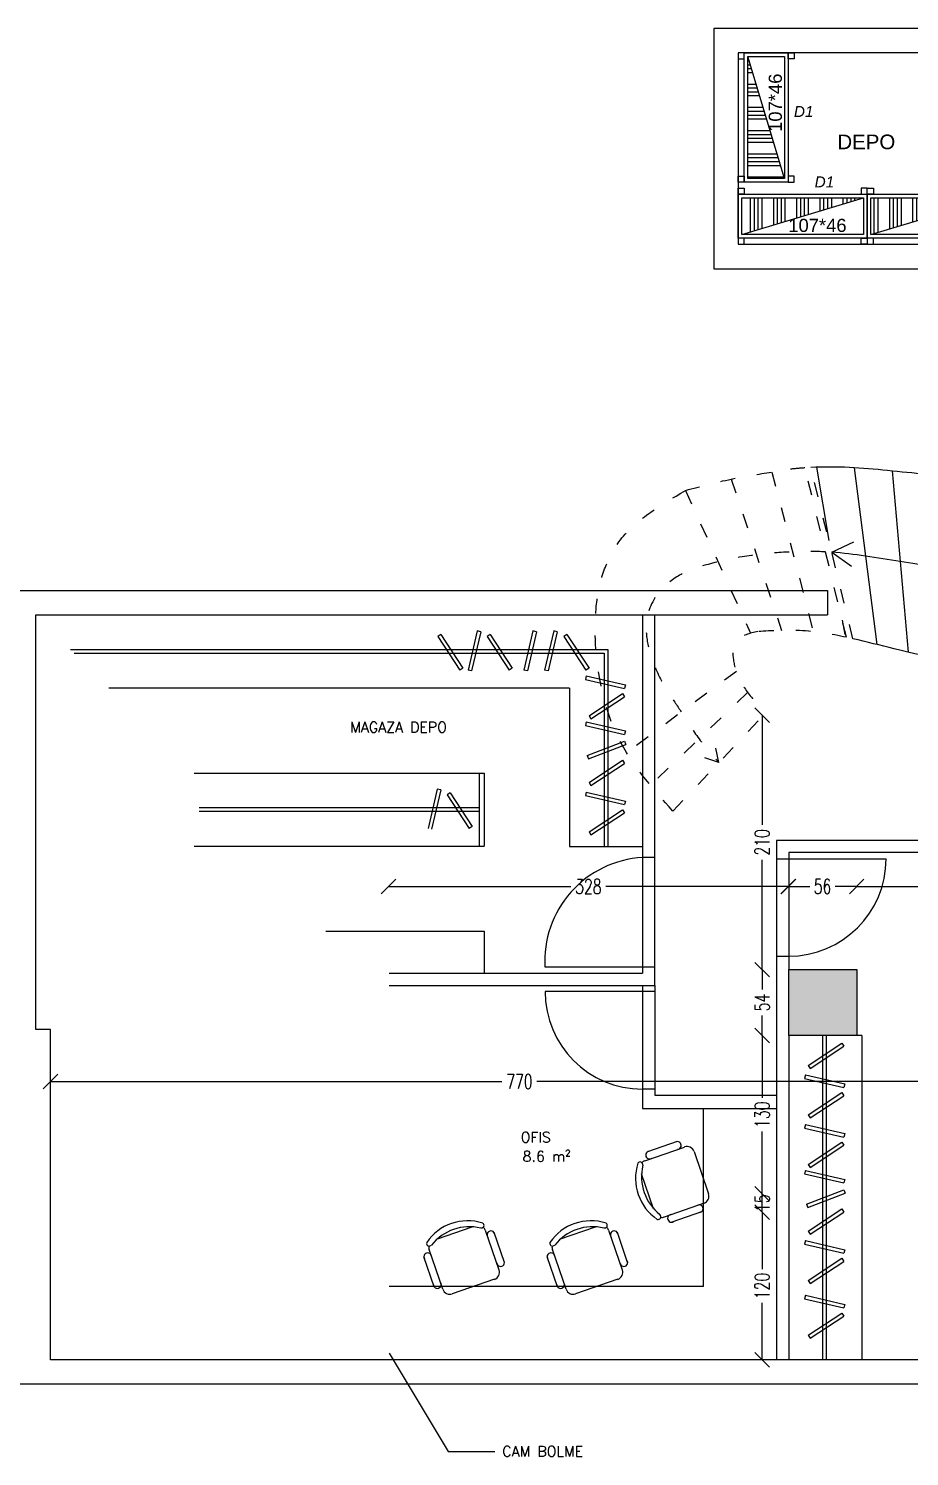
# Model space of a CAD drawing. Header units: centimetres. Extents: x 25718 to 30447, y -4730 to -3356.
# Drawn here: x 26598 to 27321, y -4730 to -3559 of the extents above; entities that cross this region are included whole.
import ezdxf
from ezdxf.enums import TextEntityAlignment as Align

# ---------------------------------------------------------------- set-up
doc = ezdxf.new("R2010")
doc.units = ezdxf.units.CM
doc.header["$PDMODE"] = 34
doc.linetypes.add('ACAD_ISO03W100', pattern=[30, 12, -18])
doc.linetypes.add('DUZ', pattern=[500, 500])
for name, color, linetype in [('HANE_betonarme', 6, 'Continuous'), ('HANE_duvar', 4, 'Continuous'), ('HANE_merdiven', 3, 'Continuous'), ('HANE_tarama', 9, 'DUZ'), ('Kıtc-006 Yazı 001', 1, 'Continuous'), ('Kıtc-041 İstif Rafı', 7, 'Continuous'), ('mn-yazı1', 3, 'Continuous'), ('mn-yazı2', 11, 'Continuous'), ('S2000-002 Çizgi', 7, 'Continuous')]:
    doc.layers.add(name, color=color, linetype=linetype)
doc.layers.add('HANE_tarama2', color=8, linetype='DUZ', lineweight=9)
doc.layers.add('mn-tefris', color=241, linetype='Continuous', lineweight=20)
doc.styles.add('DIM', font='romans.shx', dxfattribs={"width": 0.7})
doc.styles.add('gotic', font='romanstw.shx', dxfattribs={"width": 0.8})
doc.styles.get("Standard").update_dxf_attribs({"font": 'arial.ttf'})
doc.dimstyles.new('iç', dxfattribs={"dimscale": 0.2, "dimtxt": 60, "dimasz": 60, "dimexe": 15, "dimexo": 10, "dimgap": 18, "dimtad": 0, "dimdec": 0, "dimrnd": 0.5, "dimdsep": 46, "dimtxsty": 'DIM', "dimblk": 'OBLIQUE', "dimcen": 6, "dimdle": 1.25, "dimse1": 1, "dimse2": 1, "dimclrd": 256, "dimclrt": 2, "dimadec": 0, "dimazin": 0, "dimtfac": 1, "dimtdec": 0, "dimtix": 1, "dimtmove": 1, "dimatfit": 3, "dimldrblk": 'OBLIQUE', "dimfxl": 1, "dimtolj": 1, "dimlwd": -1, "dimarcsym": 0})

# ---------------------------------------------------------------- blocks, each defined once
blk = doc.blocks.new('_OBLIQUE')
at = {"color": 0, "linetype": 'ByBlock'}
blk.add_line((-0.5, -0.5), (0.5, 0.5), dxfattribs=at)
blk = doc.blocks.new('*D451')
at = {"layer": 'Defpoints', "color": 0, "transparency": 16777216}
for p in [(26615.5, -4422.4), (26615.5, -4422.4), (27385.5, -4514.6)]:
    blk.add_point(p, dxfattribs=at)
at = {"layer": 'HANE_tarama2', "transparency": 16777216}
for p, q in [((26615.2, -4422.4), (26986.1, -4422.4)), ((27385.7, -4422.4), (27014.9, -4422.4))]:
    blk.add_line(p, q, dxfattribs=at)
at = {"layer": 'HANE_tarama2', "transparency": 16777216, "xscale": 12, "yscale": 12, "zscale": 12, "rotation": 180}
blk.add_blockref('_OBLIQUE', (26615.5, -4422.4), dxfattribs=at)
at = {"layer": 'HANE_tarama2', "transparency": 16777216, "xscale": 12, "yscale": 12, "zscale": 12}
blk.add_blockref('_OBLIQUE', (27385.5, -4422.4), dxfattribs=at)
at = {"layer": 'HANE_tarama2', "color": 2, "transparency": 16777216, "insert": (27000.5, -4422.4), "char_height": 12, "attachment_point": 5, "style": 'DIM'}
blk.add_mtext('\\A1;770', dxfattribs=at)
blk = doc.blocks.new('*D438')
at = {"layer": 'Defpoints', "color": 0, "transparency": 16777216}
for p in [(26893.1, -4262.3), (27221.1, -4262.3), (27221.1, -4262.3)]:
    blk.add_point(p, dxfattribs=at)
at = {"layer": 'HANE_tarama2', "transparency": 16777216}
for p, q in [((26892.8, -4262.3), (27042.7, -4262.3)), ((27221.3, -4262.3), (27071.5, -4262.3))]:
    blk.add_line(p, q, dxfattribs=at)
at = {"layer": 'HANE_tarama2', "transparency": 16777216, "xscale": 12, "yscale": 12, "zscale": 12, "rotation": 180}
blk.add_blockref('_OBLIQUE', (26893.1, -4262.3), dxfattribs=at)
at = {"layer": 'HANE_tarama2', "transparency": 16777216, "xscale": 12, "yscale": 12, "zscale": 12}
blk.add_blockref('_OBLIQUE', (27221.1, -4262.3), dxfattribs=at)
at = {"layer": 'HANE_tarama2', "color": 2, "transparency": 16777216, "insert": (27057.1, -4262.3), "char_height": 12, "attachment_point": 5, "style": 'DIM'}
blk.add_mtext('\\A1;328', dxfattribs=at)
blk = doc.blocks.new('*D439')
at = {"layer": 'Defpoints', "color": 0, "transparency": 16777216}
for p in [(27277.3, -4238.3), (27557.3, -4238.3), (27557.3, -4262.3)]:
    blk.add_point(p, dxfattribs=at)
at = {"layer": 'HANE_tarama2', "transparency": 16777216}
for p, q in [((27277.1, -4262.3), (27402.9, -4262.3)), ((27557.6, -4262.3), (27431.7, -4262.3))]:
    blk.add_line(p, q, dxfattribs=at)
at = {"layer": 'HANE_tarama2', "transparency": 16777216, "xscale": 12, "yscale": 12, "zscale": 12, "rotation": 180}
blk.add_blockref('_OBLIQUE', (27277.3, -4262.3), dxfattribs=at)
at = {"layer": 'HANE_tarama2', "transparency": 16777216, "xscale": 12, "yscale": 12, "zscale": 12}
blk.add_blockref('_OBLIQUE', (27557.3, -4262.3), dxfattribs=at)
at = {"layer": 'HANE_tarama2', "color": 2, "transparency": 16777216, "insert": (27417.3, -4262.3), "char_height": 12, "attachment_point": 5, "style": 'DIM'}
blk.add_mtext('\\A1;280', dxfattribs=at)
blk = doc.blocks.new('*D440')
at = {"layer": 'Defpoints', "color": 0, "transparency": 16777216}
for p in [(27277.3, -4262.3), (27221.3, -4336.8), (27277.3, -4336.8)]:
    blk.add_point(p, dxfattribs=at)
at = {"layer": 'HANE_tarama2', "transparency": 16777216}
for p, q in [((27221.1, -4262.3), (27238.9, -4262.3)), ((27277.6, -4262.3), (27259.7, -4262.3))]:
    blk.add_line(p, q, dxfattribs=at)
at = {"layer": 'HANE_tarama2', "transparency": 16777216, "xscale": 12, "yscale": 12, "zscale": 12, "rotation": 180}
blk.add_blockref('_OBLIQUE', (27221.3, -4262.3), dxfattribs=at)
at = {"layer": 'HANE_tarama2', "transparency": 16777216, "xscale": 12, "yscale": 12, "zscale": 12}
blk.add_blockref('_OBLIQUE', (27277.3, -4262.3), dxfattribs=at)
at = {"layer": 'HANE_tarama2', "color": 2, "transparency": 16777216, "insert": (27249.3, -4262.3), "char_height": 12, "attachment_point": 5, "style": 'DIM'}
blk.add_mtext('\\A1;56', dxfattribs=at)
blk = doc.blocks.new('*D442')
at = {"layer": 'Defpoints', "color": 0, "transparency": 16777216}
for p in [(27199.7, -4529.6), (27213, -4529.6), (27209.5, -4650.6)]:
    blk.add_point(p, dxfattribs=at)
at = {"layer": 'HANE_tarama2', "transparency": 16777216}
for p, q in [((27199.7, -4529.4), (27199.7, -4576.3)), ((27199.7, -4650.9), (27199.7, -4603.9))]:
    blk.add_line(p, q, dxfattribs=at)
at = {"layer": 'HANE_tarama2', "transparency": 16777216, "xscale": 12, "yscale": 12, "zscale": 12}
for p, rotation in [((27199.7, -4529.6), 90), ((27199.7, -4650.6), 270)]:
    blk.add_blockref('_OBLIQUE', p, dxfattribs=dict(at, rotation=rotation))
at = {"layer": 'HANE_tarama2', "color": 2, "transparency": 16777216, "insert": (27199.7, -4590.1), "char_height": 12, "attachment_point": 5, "rotation": 90, "style": 'DIM'}
blk.add_mtext('\\A1;120', dxfattribs=at)
blk = doc.blocks.new('*D443')
at = {"layer": 'Defpoints', "color": 0, "transparency": 16777216}
for p in [(27199.7, -4514.6), (27213, -4514.6), (27213, -4529.6)]:
    blk.add_point(p, dxfattribs=at)
at = {"layer": 'HANE_tarama2', "transparency": 16777216}
for p, q in [((27199.7, -4514.6), (27199.7, -4502.6)), ((27199.7, -4529.6), (27199.7, -4514.6)), ((27199.7, -4529.6), (27199.7, -4541.6))]:
    blk.add_line(p, q, dxfattribs=at)
at = {"layer": 'HANE_tarama2', "transparency": 16777216, "xscale": 12, "yscale": 12, "zscale": 12}
for p, rotation in [((27199.7, -4514.6), 270), ((27199.7, -4529.6), 90)]:
    blk.add_blockref('_OBLIQUE', p, dxfattribs=dict(at, rotation=rotation))
at = {"layer": 'HANE_tarama2', "color": 2, "transparency": 16777216, "insert": (27199.7, -4522.1), "char_height": 12, "attachment_point": 5, "rotation": 90, "style": 'DIM'}
blk.add_mtext('\\A1;15', dxfattribs=at)
blk = doc.blocks.new('*D444')
at = {"layer": 'Defpoints', "color": 0, "transparency": 16777216}
for p in [(27199.7, -4384.6), (27200, -4384.6), (27213, -4514.6)]:
    blk.add_point(p, dxfattribs=at)
at = {"layer": 'HANE_tarama2', "transparency": 16777216}
for p, q in [((27199.7, -4384.4), (27199.7, -4435.8)), ((27199.7, -4514.9), (27199.7, -4463.4))]:
    blk.add_line(p, q, dxfattribs=at)
at = {"layer": 'HANE_tarama2', "transparency": 16777216, "xscale": 12, "yscale": 12, "zscale": 12}
for p, rotation in [((27199.7, -4384.6), 90), ((27199.7, -4514.6), 270)]:
    blk.add_blockref('_OBLIQUE', p, dxfattribs=dict(at, rotation=rotation))
at = {"layer": 'HANE_tarama2', "color": 2, "transparency": 16777216, "insert": (27199.7, -4449.6), "char_height": 12, "attachment_point": 5, "rotation": 90, "style": 'DIM'}
blk.add_mtext('\\A1;130', dxfattribs=at)
blk = doc.blocks.new('*D445')
at = {"layer": 'Defpoints', "color": 0, "transparency": 16777216}
for p in [(27199.7, -4330.6), (27199.7, -4330.6), (27200, -4384.6)]:
    blk.add_point(p, dxfattribs=at)
at = {"layer": 'HANE_tarama2', "transparency": 16777216}
for p, q in [((27199.7, -4330.4), (27199.7, -4347)), ((27199.7, -4384.9), (27199.7, -4368.2))]:
    blk.add_line(p, q, dxfattribs=at)
at = {"layer": 'HANE_tarama2', "transparency": 16777216, "xscale": 12, "yscale": 12, "zscale": 12}
for p, rotation in [((27199.7, -4330.6), 90), ((27199.7, -4384.6), 270)]:
    blk.add_blockref('_OBLIQUE', p, dxfattribs=dict(at, rotation=rotation))
at = {"layer": 'HANE_tarama2', "color": 2, "transparency": 16777216, "insert": (27199.7, -4357.6), "char_height": 12, "attachment_point": 5, "rotation": 90, "style": 'DIM'}
blk.add_mtext('\\A1;54', dxfattribs=at)
blk = doc.blocks.new('*D446')
at = {"layer": 'Defpoints', "color": 0, "transparency": 16777216}
for p in [(27199.7, -4121.8), (27265.5, -4121.8), (27199.7, -4330.6)]:
    blk.add_point(p, dxfattribs=at)
at = {"layer": 'HANE_tarama2', "transparency": 16777216}
for p, q in [((27199.7, -4121.5), (27199.7, -4211.8)), ((27199.7, -4330.9), (27199.7, -4240.6))]:
    blk.add_line(p, q, dxfattribs=at)
at = {"layer": 'HANE_tarama2', "transparency": 16777216, "xscale": 12, "yscale": 12, "zscale": 12}
for p, rotation in [((27199.7, -4121.8), 90), ((27199.7, -4330.6), 270)]:
    blk.add_blockref('_OBLIQUE', p, dxfattribs=dict(at, rotation=rotation))
at = {"layer": 'HANE_tarama2', "color": 2, "transparency": 16777216, "insert": (27199.7, -4226.2), "char_height": 12, "attachment_point": 5, "rotation": 90, "style": 'DIM'}
blk.add_mtext('\\A1;210', dxfattribs=at)
blk = doc.blocks.new('masa-bilgsayar1')
for p, q in [((-112.1, 134.2), (-83.5, 144.1)), ((-72.8, 141.4), (-61.5, 108.7)), ((-57.1, 114.8), (-65.5, 139.3)), ((-114.7, 94.8), (-123.2, 119.3)), ((-107.6, 92.8), (-118.9, 125.4)), ((-65.2, 101), (-99.8, 89))]:
    blk.add_line(p, q)
for centre, radius, start, end in [((-87.2, 108.4), 40.6, 72.2416, 145.9814), ((-85.7, 104.2), 39.9, 76.6872, 141.5357), ((-76, 145.3), 2.23, 257.0841, 55.8016), ((-78.6, 139.4), 6.1, 19.1115, 46.6959), ((-68.1, 137.5), 3.17, 2.8513, 215.3717), ((-118.7, 130.5), 2.23, 162.4214, 321.1389), ((-120, 119.5), 3.17, 2.8513, 215.3717), ((-113.1, 127.4), 6.1, 171.5271, 199.1115), ((-67.2, 106.7), 6.1, 289.1115, 19.1115), ((-60.2, 114.7), 3.17, 182.8513, 35.3717), ((-112.1, 96.7), 3.17, 182.8513, 35.3717), ((-101.8, 94.8), 6.1, 199.1115, 289.1115)]:
    blk.add_arc(centre, radius, start, end)
blk = doc.blocks.new('A$C6D232EF7')
at = {"layer": 'Kıtc-041 İstif Rafı'}
h = blk.add_hatch(dxfattribs=at)
h.set_pattern_fill('ANSI34', color=254, angle=45)
h.set_pattern_definition([(90, (8635.455, 5564.05), (-19.05, 4e-15), []), (90, (8638.63, 5567.225), (-19.05, 4e-15), []), (90, (8641.805, 5570.4), (-19.05, 4e-15), []), (90, (8644.98, 5573.575), (-19.05, 4e-15), [])])
h.paths.add_polyline_path([(103, 38), (3, 38), (3, 8)])
blk.add_line((3, 8), (103, 38), dxfattribs=at)
for points in [[(5, 46), (5, 41), (0, 41), (0, 46)], [(0, 5), (0, 41), (106, 41), (106, 5)], [(3, 8), (3, 38), (103, 38), (103, 8)], [(101, 46), (101, 41), (106, 41), (106, 46)], [(5, 0), (5, 5), (0, 5), (0, 0)], [(101, 0), (101, 5), (106, 5), (106, 0)]]:
    blk.add_lwpolyline(points, close=True, dxfattribs=at)
blk.add_text('107*46', height=10.8, dxfattribs=at).set_placement((41.2, 10.1))

msp = doc.modelspace()

# ---------------------------------------------------------------- hatches: boundary and pattern name
at = {"layer": 'HANE_tarama2'}
h = msp.add_hatch(dxfattribs=at)
h.set_pattern_fill('JIS_STN_1E', color=256, scale=7, angle=90)
h.set_pattern_definition([(135, (28557.952, -5293.5246), (-4.949747, -4.949747), []), (135, (28557.952, -5288.5896), (-4.949747, -4.949747), [7, -3.5])])
h.paths.add_polyline_path([(27277.5, -4384.6), (27221.5, -4384.6), (27221.5, -4330.6), (27277.5, -4330.6)])
edge = h.paths.add_edge_path()
edge.add_arc((27587.5, -4354.6), 30, 0, 360)
edge = h.paths.add_edge_path()
edge.add_arc((27995.5, -4354.6), 30, 0, 360)
edge = h.paths.add_edge_path()
edge.add_arc((27995.5, -3886.6), 30, 0, 360)
edge = h.paths.add_edge_path()
edge.add_arc((27587.5, -3886.6), 30, 0, 360)

# ---------------------------------------------------------------- linework, layer by layer
at = {"layer": 'HANE_betonarme'}
msp.add_lwpolyline([(27277.5, -4384.6), (27221.5, -4384.6), (27221.5, -4330.6), (27277.5, -4330.6)], close=True, dxfattribs=at)
at = {"layer": 'HANE_duvar'}
for p, q in [((27388.5, -3558.6), (27160, -3558.6)), ((27160, -3558.6), (27160, -3755.6)), ((27408.5, -3578.6), (27180, -3578.6)), ((27180, -3578.6), (27180, -3735.6)), ((27180, -3735.6), (27408.5, -3735.6)), ((27160, -3755.6), (27388.5, -3755.6)), ((27253.5, -4019.6), (27253.5, -4039.6)), ((27101.5, -4039.6), (27101.5, -4333.6)), ((27111.5, -4343.6), (27111.5, -4039.6)), ((27437.5, -4224.6), (27211.5, -4224.6)), ((27211.5, -4224.6), (27211.5, -4414.6)), ((27221.5, -4234.6), (27221.5, -4330.6)), ((27437.5, -4234.6), (27221.5, -4234.6)), ((26893.5, -4333.6), (27101.5, -4333.6)), ((26893.5, -4343.6), (27111.5, -4343.6)), ((27101.5, -4343.6), (27101.5, -4444.6)), ((27111.5, -4343.6), (27111.5, -4433.6)), ((27221.5, -4384.6), (27221.5, -4414.6)), ((27211.5, -4414.6), (27211.5, -4650.6)), ((27221.5, -4414.6), (27221.5, -4650.6)), ((27111.5, -4433.6), (27211.5, -4433.6)), ((27101.5, -4444.6), (27211.5, -4444.6))]:
    msp.add_line(p, q, dxfattribs=at)
for points in [[(28974.8, -4670.6), (26583.5, -4670.6), (26583.5, -4399.6), (26583.5, -4399.6), (26583.5, -4019.6), (27253.5, -4019.6)], [(28500, -4455.6), (28478, -4455.6), (28478, -4498.6), (28256.5, -4498.6), (28242, -4484.1), (28120, -4484.1), (28120, -4482.1), (28036, -4482.1), (28036, -4484.1), (27748.5, -4484.1), (27748.5, -4514.6), (27385.5, -4514.6), (27385.5, -4529.6), (27385.5, -4529.6), (27385.5, -4650.6), (26615.5, -4650.6), (26615.5, -4379.6), (26603.5, -4379.6), (26603.5, -4039.6), (27253.5, -4039.6)]]:
    msp.add_lwpolyline(points, dxfattribs=at)
at = {"layer": 'HANE_merdiven'}
for q in [(27275, -3979.8), (27273.2, -3999.7)]:
    msp.add_line((27256.8, -3988.2), q, dxfattribs=at)
for points in [[(27244.4, -3918.5), (27254.5, -3978.7)], [(27275.2, -3918.9), (27293.8, -4063.9)], [(27306.5, -3921.5), (27319.5, -4070.2)]]:
    msp.add_lwpolyline(points, dxfattribs=at)
for points, knots in [([(27369.8, -3923.3), (27358, -3923.9), (27335.6, -3925), (27292.4, -3919.7), (27260.8, -3917.6), (27239.8, -3918.7)], [0, 0, 0, 0, 35.458327, 67.218111, 130.243504, 130.243504, 130.243504, 130.243504]), ([(27547.3, -4016.6), (27539, -4016), (27522.3, -4014.8), (27497.3, -4012.9), (27472.5, -4010.8), (27447.7, -4008.9), (27422.8, -4006.8), (27397.7, -4004.8), (27370.4, -4002.5), (27342, -4000.6), (27312.7, -3995.8), (27284.9, -3991.3), (27266.1, -3988.8), (27256.8, -3988.2)], [0, 0, 0, 0, 25.059508, 50.190332, 75.332828, 99.695061, 124.869731, 150.042143, 175.213726, 207.217169, 235.308538, 264.143931, 291.988187, 291.988187, 291.988187, 291.988187]), ([(27549.8, -4116.5), (27533.8, -4113.6), (27501.2, -4107.6), (27450.7, -4097.3), (27386.1, -4084.3), (27326.7, -4072.6), (27285.6, -4061.7), (27274.2, -4059.2)], [0, 0, 0, 0, 48.997254, 99.186454, 154.800591, 246.607465, 281.330925, 281.330925, 281.330925, 281.330925])]:
    msp.add_open_spline(points, degree=3, knots=knots, dxfattribs=at)
at = {"layer": 'HANE_tarama', "linetype": 'ACAD_ISO03W100'}
for p, q in [((27268.9, -4058), (27234.9, -3919)), ((27274.2, -4059.2), (27239.8, -3918.7)), ((27178.6, -4086.1), (27088.4, -4152.6)), ((27187.8, -4103.2), (27108, -4179.4)), ((27126.5, -4200.6), (27202, -4120.7)), ((27164.2, -4160.6), (27160.1, -4141.1)), ((27164.2, -4160.6), (27145.2, -4154.4))]:
    msp.add_line(p, q, dxfattribs=at)
for points in [[(27207.7, -3922.4), (27241.7, -4053.4)], [(27174.4, -3928.2), (27215.7, -4052.4)], [(27136.8, -3937.5), (27190.2, -4054.7)], [(27265.5, -4043.9), (27267.8, -4057.7)]]:
    msp.add_lwpolyline(points, dxfattribs=at)
for points in [[(27136.8, -3937.5), (27174.4, -3928.2), (27207.7, -3922.4), (27223.1, -3920.1)], [(27126.5, -4200.6), (27082.9, -4142.9), (27065.9, -4089), (27082.1, -3979.8), (27136.8, -3937.5)], [(27196.4, -4053.2), (27179.1, -4060.4), (27180.3, -4090.5), (27192.6, -4109.3), (27202, -4120.7)]]:
    msp.add_spline(points, degree=3, dxfattribs=at)
msp.add_open_spline([(27234.9, -3919), (27231, -3919.3), (27227, -3919.6), (27223.1, -3920.1)], degree=3, dxfattribs=at)
for points, knots in [([(27251.8, -3987.9), (27242.8, -3987.5), (27223.8, -3987.7), (27194.2, -3989.7), (27159.7, -3996.4), (27124.6, -4006.7), (27100.6, -4039.7), (27107.1, -4074.7), (27120.5, -4100.7), (27135, -4121), (27147, -4141.6), (27158.6, -4154.4), (27164.2, -4160.6)], [297.072975, 297.072975, 297.072975, 297.072975, 324.1351, 353.887388, 385.927959, 430.044365, 459.21396, 499.443421, 527.95507, 547.710662, 573.950224, 599.26387, 599.26387, 599.26387, 599.26387]), ([(27268.9, -4058), (27256.2, -4055.2), (27232.2, -4051.3), (27207.7, -4052.6), (27196.4, -4053.2)], [286.726986, 286.726986, 286.726986, 286.726986, 325.824601, 359.837425, 359.837425, 359.837425, 359.837425])]:
    msp.add_open_spline(points, degree=3, knots=knots, dxfattribs=at)
at = {"layer": 'mn-tefris'}
for p, q in [((26936, -4055.8), (26933.5, -4057.4)), ((26933.5, -4057.4), (26951.6, -4085)), ((26936, -4055.8), (26954.1, -4083.4)), ((26965.8, -4052.8), (26958.3, -4085)), ((26968.7, -4053.5), (26961.2, -4085.6)), ((26968.7, -4053.5), (26965.8, -4052.8)), ((26976.5, -4055.8), (26974, -4057.4)), ((26974, -4057.4), (26992.1, -4085)), ((26976.5, -4055.8), (26994.6, -4083.4)), ((27011.5, -4052.8), (27004, -4085)), ((27014.4, -4053.5), (27007, -4085.6)), ((27014.4, -4053.5), (27011.5, -4052.8)), ((27028.7, -4052.8), (27021.2, -4085)), ((27031.6, -4053.5), (27024.2, -4085.6)), ((27031.6, -4053.5), (27028.7, -4052.8)), ((27039.5, -4055.8), (27037, -4057.4)), ((27037, -4057.4), (27055.1, -4085)), ((27039.5, -4055.8), (27057.6, -4083.4)), ((26632, -4068.1), (27073, -4068.1)), ((26635, -4071.1), (27070, -4071.1)), ((27070, -4071.1), (27070, -4229.6)), ((27073, -4068.1), (27073, -4229.6)), ((26954.1, -4083.4), (26951.6, -4085)), ((26961.2, -4085.6), (26958.3, -4085)), ((26994.6, -4083.4), (26992.1, -4085)), ((27007, -4085.6), (27004, -4085)), ((27024.2, -4085.6), (27021.2, -4085)), ((27057.6, -4083.4), (27055.1, -4085)), ((27055.3, -4089.6), (27054.6, -4092.6)), ((27054.6, -4092.6), (27086.8, -4100)), ((27055.3, -4089.6), (27087.5, -4097.1)), ((27087.5, -4097.1), (27086.8, -4100)), ((27041.5, -4099.6), (26663.5, -4099.6)), ((27041.5, -4099.6), (27041.5, -4229.6)), ((27057.6, -4122.3), (27085.2, -4104.2)), ((27059.2, -4124.8), (27086.8, -4106.7)), ((27085.2, -4104.2), (27086.8, -4106.7)), ((27057.6, -4122.3), (27059.2, -4124.8)), ((27055.3, -4127.3), (27054.6, -4130.2)), ((27054.6, -4130.2), (27086.8, -4137.6)), ((27055.3, -4127.3), (27087.5, -4134.7)), ((27056, -4155), (27086.8, -4143.2)), ((27057.1, -4157.8), (27087.9, -4145.9)), ((27087.5, -4134.7), (27086.8, -4137.6)), ((27086.8, -4143.2), (27087.9, -4145.9)), ((27056, -4155), (27057.1, -4157.8)), ((26733.5, -4169.4), (26971.5, -4169.4)), ((26967.5, -4169.4), (26967.5, -4229.4)), ((26971.5, -4169.4), (26971.5, -4229.4)), ((27057.6, -4177), (27085.2, -4158.9)), ((27059.2, -4179.5), (27086.8, -4161.4)), ((27085.2, -4158.9), (27086.8, -4161.4)), ((27057.6, -4177), (27059.2, -4179.5)), ((26933, -4182.6), (26925.5, -4214.7)), ((26935.9, -4183.2), (26928.4, -4215.4)), ((26935.9, -4183.2), (26933, -4182.6)), ((26943.7, -4185.5), (26941.2, -4187.2)), ((26941.2, -4187.2), (26959.3, -4214.8)), ((26943.7, -4185.5), (26961.8, -4213.1)), ((27055.3, -4184.9), (27054.6, -4187.8)), ((27054.6, -4187.8), (27086.8, -4195.2)), ((27055.3, -4184.9), (27087.5, -4192.3)), ((27087.5, -4192.3), (27086.8, -4195.2)), ((26967.5, -4197.9), (26737.5, -4197.9)), ((26967.5, -4200.9), (26737.5, -4200.9)), ((27057.6, -4217.5), (27085.2, -4199.4)), ((27059.2, -4220), (27086.8, -4201.9)), ((27085.2, -4199.4), (27086.8, -4201.9)), ((26961.8, -4213.1), (26959.3, -4214.8)), ((27057.6, -4217.5), (27059.2, -4220)), ((26733.5, -4229.4), (26971.5, -4229.4)), ((27041.5, -4229.6), (27101.5, -4229.6)), ((27111.5, -4238.6), (27101.5, -4238.6)), ((27211.5, -4239.6), (27221.5, -4239.6)), ((27221.5, -4239.6), (27301.5, -4239.6)), ((26841.5, -4299.1), (26971.5, -4299.1)), ((26971.5, -4299.1), (26971.5, -4333.6)), ((27211.5, -4319.6), (27221.5, -4319.6)), ((27101.5, -4328.6), (27021.5, -4328.6)), ((27111.5, -4328.6), (27101.5, -4328.6)), ((27101.5, -4348.6), (27021.5, -4348.6)), ((27111.5, -4348.6), (27101.5, -4348.6)), ((27237.6, -4409.1), (27265.2, -4391)), ((27249.5, -4650.6), (27249.5, -4384.6)), ((27252.5, -4650.6), (27252.5, -4384.6)), ((27265.2, -4391), (27266.8, -4393.5)), ((27281.5, -4384.6), (27277.5, -4384.6)), ((27281.5, -4384.6), (27281.5, -4650.6)), ((27239.2, -4411.6), (27266.8, -4393.5)), ((27237.6, -4409.1), (27239.2, -4411.6)), ((27235.3, -4417), (27234.6, -4419.9)), ((27234.6, -4419.9), (27266.8, -4427.3)), ((27235.3, -4417), (27267.5, -4424.4)), ((27267.5, -4424.4), (27266.8, -4427.3)), ((27111.5, -4428.6), (27101.5, -4428.6)), ((27237.6, -4449.6), (27265.2, -4431.5)), ((27239.2, -4452.1), (27266.8, -4434)), ((27265.2, -4431.5), (27266.8, -4434)), ((27151.5, -4590.6), (27151.5, -4444.6)), ((27237.6, -4449.6), (27239.2, -4452.1)), ((27235.3, -4457.6), (27234.6, -4460.6)), ((27234.6, -4460.6), (27266.8, -4468)), ((27235.3, -4457.6), (27267.5, -4465.1)), ((27237.6, -4490.3), (27265.2, -4472.2)), ((27265.2, -4472.2), (27266.8, -4474.7)), ((27267.5, -4465.1), (27266.8, -4468)), ((27239.2, -4492.8), (27266.8, -4474.7)), ((27235.3, -4495.3), (27234.6, -4498.2)), ((27235.3, -4495.3), (27267.5, -4502.7)), ((27237.6, -4490.3), (27239.2, -4492.8)), ((27234.6, -4498.2), (27266.8, -4505.6)), ((27267.5, -4502.7), (27266.8, -4505.6)), ((27236, -4523), (27266.8, -4511.2)), ((27237.1, -4525.8), (27267.9, -4513.9)), ((27266.8, -4511.2), (27267.9, -4513.9)), ((27236, -4523), (27237.1, -4525.8)), ((27237.6, -4545), (27265.2, -4526.9)), ((27239.2, -4547.5), (27266.8, -4529.4)), ((27265.2, -4526.9), (27266.8, -4529.4)), ((27235.3, -4552.9), (27234.6, -4555.8)), ((27234.6, -4555.8), (27266.8, -4563.2)), ((27235.3, -4552.9), (27267.5, -4560.3)), ((27237.6, -4545), (27239.2, -4547.5)), ((27237.6, -4585.5), (27265.2, -4567.4)), ((27265.2, -4567.4), (27266.8, -4569.9)), ((27267.5, -4560.3), (27266.8, -4563.2)), ((27239.2, -4588), (27266.8, -4569.9)), ((27151.5, -4590.6), (26893.5, -4590.6)), ((27237.6, -4585.5), (27239.2, -4588)), ((27235.3, -4597.7), (27234.6, -4600.6)), ((27234.6, -4600.6), (27266.8, -4608.1)), ((27235.3, -4597.7), (27267.5, -4605.2)), ((27237.6, -4630.5), (27265.2, -4612.4)), ((27265.2, -4612.4), (27266.8, -4614.9)), ((27267.5, -4605.2), (27266.8, -4608.1)), ((27239.2, -4633), (27266.8, -4614.9)), ((27237.6, -4630.5), (27239.2, -4633)), ((26893.5, -4645.2), (26942.1, -4725.8)), ((26942.1, -4725.8), (26980.2, -4725.8))]:
    msp.add_line(p, q, dxfattribs=at)
for centre, radius, start, end in [((27106.3, -4323.5), 85, 93.2475, 183.4855), ((27221.5, -4239.6), 80, 270, 0), ((27101.5, -4348.6), 80, 180, 270)]:
    msp.add_arc(centre, radius, start, end, dxfattribs=at)

# ---------------------------------------------------------------- block references
at = {"layer": 'Kıtc-041 İstif Rafı', "rotation": 90}
msp.add_blockref('A$C6D232EF7', (27226, -3684.6), dxfattribs=at)
at = {"layer": 'Kıtc-041 İstif Rafı'}
for p in [(27180, -3735.6), (27286, -3735.6)]:
    msp.add_blockref('A$C6D232EF7', p, dxfattribs=at)
at = {"layer": 'mn-tefris', "rotation": 90}
msp.add_blockref('masa-bilgsayar1', (27244.8, -4414.6), dxfattribs=at)
at = {"layer": 'mn-tefris'}
for p in [(27045.2, -4685.6), (27146.4, -4685.6)]:
    msp.add_blockref('masa-bilgsayar1', p, dxfattribs=at)

# ---------------------------------------------------------------- texts
at = {"layer": 'Kıtc-006 Yazı 001'}
msp.add_text('DEPO', height=12, dxfattribs=at).set_placement((27261.5, -3657.6))
at = {"layer": 'mn-yazı1', "style": 'gotic'}
for s, p in [('MAGAZA DEPO', (26901.3, -4131.7)), ('OFIS', (27013.9, -4468.1)), ('CAM BOLME', (27019.6, -4725.7))]:
    msp.add_text(s, height=8.5, dxfattribs=at).set_placement(p, align=Align.MIDDLE)
at = {"layer": 'mn-yazı2', "style": 'gotic'}
msp.add_text('8.6 m²', height=8.5, dxfattribs=at).set_placement((27022.8, -4483.2), align=Align.MIDDLE)
at = {"layer": 'S2000-002 Çizgi', "char_height": 9, "attachment_point": 1}
for insert in [(27225.8, -3622.2), (27242.8, -3679.9)]:
    msp.add_mtext_dynamic_manual_height_columns('{\\f@Arial Unicode MS|b0|i1|c162|p34;\\C1;D1}', width=182.753, gutter_width=50, heights=[0], dxfattribs=dict(at, insert=insert))

# ---------------------------------------------------------------- dimensions: what is measured, and where the dimension line sits
at = {"layer": 'HANE_tarama2'}
for base, p1, p2, text, picture, middle in [((27199.7, -4121.8), (27199.7, -4330.6), (27265.5, -4121.8), '210', '*D446', (27199.7, -4226.2)), ((27199.7, -4529.6), (27209.5, -4650.6), (27213, -4529.6), '120', '*D442', (27199.7, -4590.1))]:
    dim = msp.add_linear_dim(base=base, p1=p1, p2=p2, angle=90, text=text, dimstyle='iç', dxfattribs=at)
    dim.commit()
    dim.dimension.update_dxf_attribs({"geometry": picture, "text_midpoint": middle})
for base, p1, p2, angle, picture, middle in [((27557.3, -4262.3), (27277.3, -4238.3), (27557.3, -4238.3), 180, '*D439', (27417.3, -4262.3)), ((27221.1, -4262.3), (26893.1, -4262.3), (27221.1, -4262.3), 180, '*D438', (27057.1, -4262.3)), ((27277.3, -4262.3), (27221.3, -4336.8), (27277.3, -4336.8), 180, '*D440', (27249.3, -4262.3)), ((27199.7, -4330.6), (27200, -4384.6), (27199.7, -4330.6), 90, '*D445', (27199.7, -4357.6)), ((27199.7, -4384.6), (27213, -4514.6), (27200, -4384.6), 90, '*D444', (27199.7, -4449.6)), ((26615.5, -4422.4), (27385.5, -4514.6), (26615.5, -4422.4), 180, '*D451', (27000.5, -4422.4)), ((27199.7, -4514.6), (27213, -4529.6), (27213, -4514.6), 90, '*D443', (27199.7, -4522.1))]:
    dim = msp.add_linear_dim(base=base, p1=p1, p2=p2, angle=angle, dimstyle='iç', dxfattribs=at)
    dim.commit()
    dim.dimension.update_dxf_attribs({"geometry": picture, "text_midpoint": middle})

doc.saveas('drawing.dxf')
